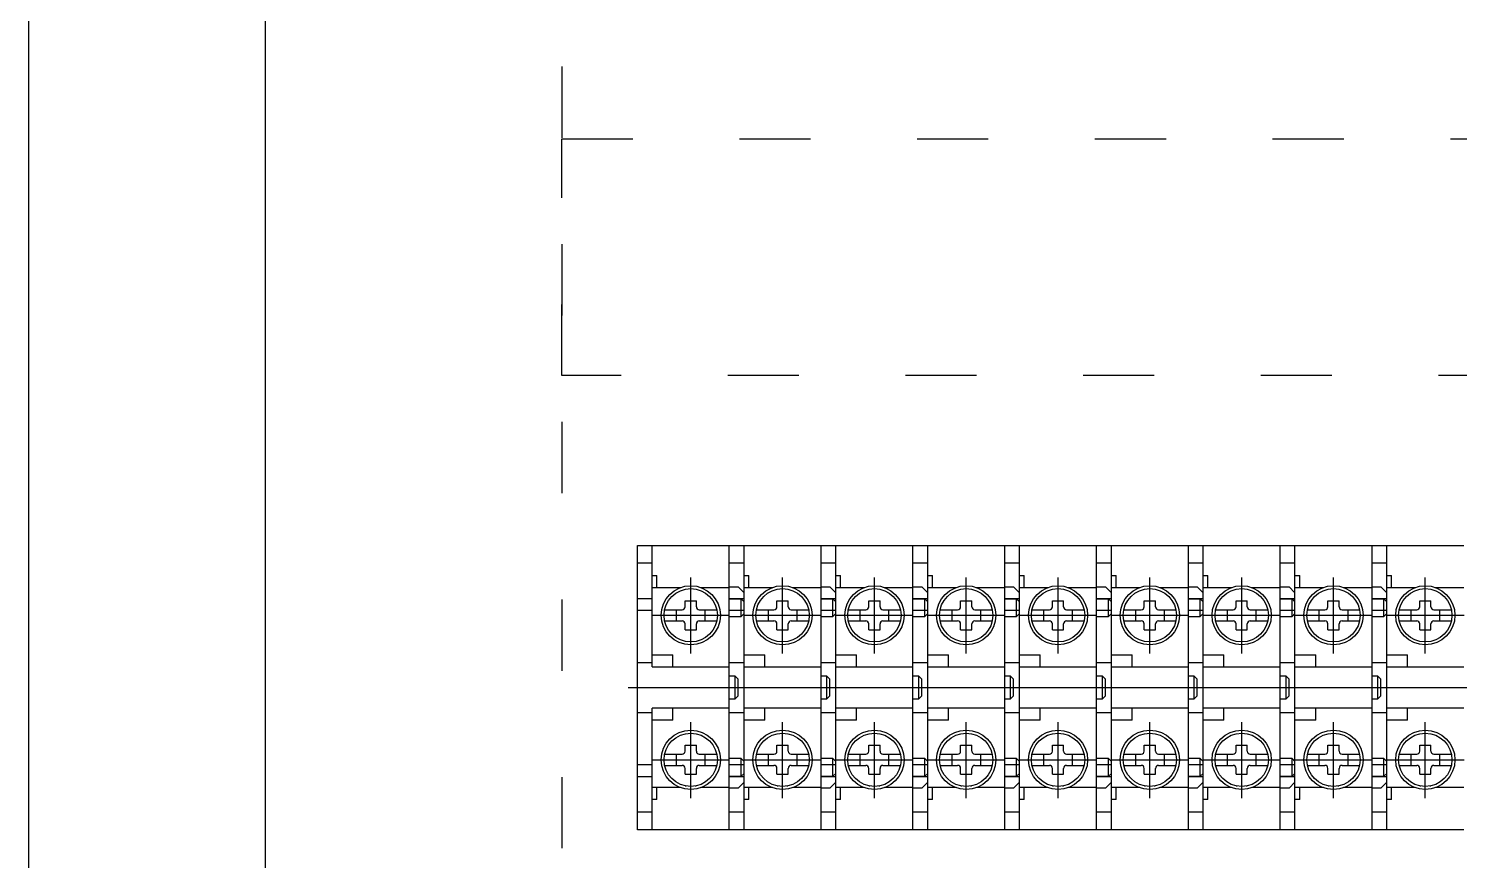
# Model space of a CAD drawing. Header units: millimetres. Extents: x 14879 to 38758, y -20740 to 1136.
# Drawn here: x 35722.1 to 35963.6, y -7664.9 to -7524.4 of the extents above; entities that cross this region are included whole.
import ezdxf

# ---------------------------------------------------------------- set-up
doc = ezdxf.new("R2010")
doc.units = ezdxf.units.MM
doc.linetypes.add('ACAD_ISO03W100', pattern=[30, 12, -18])
doc.linetypes.add('CENTER', pattern=[50.8, 31.75, -6.35, 6.35, -6.35])

msp = doc.modelspace()

# ---------------------------------------------------------------- linework, layer by layer
for p, q in [((35722.11, -5908.36), (35722.11, -7898.36)), ((35762.11, -7858.36), (35762.11, -5948.36))]:
    msp.add_line(p, q)
at = {"color": 3}
for p, q in [((35824.88, -7611.69), (35840.38, -7611.69)), ((35824.88, -7659.69), (35824.88, -7611.69)), ((35827.38, -7632.19), (35827.38, -7611.69)), ((35840.38, -7659.69), (35840.38, -7611.69)), ((35840.38, -7611.69), (35855.88, -7611.69)), ((35840.38, -7659.69), (35840.38, -7611.69)), ((35842.88, -7632.19), (35842.88, -7611.69)), ((35855.88, -7659.69), (35855.88, -7611.69)), ((35855.88, -7611.69), (35871.38, -7611.69)), ((35855.88, -7659.69), (35855.88, -7611.69)), ((35858.38, -7632.19), (35858.38, -7611.69)), ((35871.38, -7659.69), (35871.38, -7611.69)), ((35871.38, -7611.69), (35886.88, -7611.69)), ((35871.38, -7659.69), (35871.38, -7611.69)), ((35873.88, -7632.19), (35873.88, -7611.69)), ((35886.88, -7659.69), (35886.88, -7611.69)), ((35886.88, -7611.69), (35902.38, -7611.69)), ((35886.88, -7659.69), (35886.88, -7611.69)), ((35889.38, -7632.19), (35889.38, -7611.69)), ((35902.38, -7659.69), (35902.38, -7611.69)), ((35902.38, -7611.69), (35917.88, -7611.69)), ((35902.38, -7659.69), (35902.38, -7611.69)), ((35904.88, -7632.19), (35904.88, -7611.69)), ((35917.88, -7659.69), (35917.88, -7611.69)), ((35917.88, -7611.69), (35933.38, -7611.69)), ((35917.88, -7659.69), (35917.88, -7611.69)), ((35920.38, -7632.19), (35920.38, -7611.69)), ((35933.38, -7659.69), (35933.38, -7611.69)), ((35933.38, -7611.69), (35948.88, -7611.69)), ((35933.38, -7659.69), (35933.38, -7611.69)), ((35935.88, -7632.19), (35935.88, -7611.69)), ((35948.88, -7659.69), (35948.88, -7611.69)), ((35948.88, -7611.69), (35964.38, -7611.69)), ((35948.88, -7659.69), (35948.88, -7611.69)), ((35951.38, -7632.19), (35951.38, -7611.69)), ((35827.38, -7614.68), (35824.88, -7614.68)), ((35842.88, -7614.68), (35840.38, -7614.68)), ((35858.38, -7614.68), (35855.88, -7614.68)), ((35873.88, -7614.68), (35871.38, -7614.68)), ((35889.38, -7614.68), (35886.88, -7614.68)), ((35904.88, -7614.68), (35902.38, -7614.68)), ((35920.38, -7614.68), (35917.88, -7614.68)), ((35935.88, -7614.68), (35933.38, -7614.68)), ((35951.38, -7614.68), (35948.88, -7614.68)), ((35827.38, -7616.79), (35828.18, -7616.79)), ((35828.18, -7618.79), (35828.18, -7616.79)), ((35842.88, -7616.79), (35843.68, -7616.79)), ((35843.68, -7618.79), (35843.68, -7616.79)), ((35858.38, -7616.79), (35859.18, -7616.79)), ((35859.18, -7618.79), (35859.18, -7616.79)), ((35873.88, -7616.79), (35874.68, -7616.79)), ((35874.68, -7618.79), (35874.68, -7616.79)), ((35889.38, -7616.79), (35890.18, -7616.79)), ((35890.18, -7618.79), (35890.18, -7616.79)), ((35904.88, -7616.79), (35905.68, -7616.79)), ((35905.68, -7618.79), (35905.68, -7616.79)), ((35920.38, -7616.79), (35921.18, -7616.79)), ((35921.18, -7618.79), (35921.18, -7616.79)), ((35935.88, -7616.79), (35936.68, -7616.79)), ((35936.68, -7618.79), (35936.68, -7616.79)), ((35951.38, -7616.79), (35952.18, -7616.79)), ((35952.18, -7618.79), (35952.18, -7616.79)), ((35827.38, -7618.79), (35832.17, -7618.79)), ((35835.59, -7618.79), (35840.38, -7618.79)), ((35840.38, -7618.69), (35841.88, -7618.69)), ((35842.88, -7619.69), (35841.88, -7618.69)), ((35842.88, -7618.79), (35847.67, -7618.79)), ((35842.88, -7651.69), (35842.88, -7619.69)), ((35851.09, -7618.79), (35855.88, -7618.79)), ((35855.88, -7618.69), (35857.38, -7618.69)), ((35858.38, -7619.69), (35857.38, -7618.69)), ((35858.38, -7618.79), (35863.17, -7618.79)), ((35858.38, -7651.69), (35858.38, -7619.69)), ((35866.59, -7618.79), (35871.38, -7618.79)), ((35871.38, -7618.69), (35872.88, -7618.69)), ((35873.88, -7619.69), (35872.88, -7618.69)), ((35873.88, -7618.79), (35878.67, -7618.79)), ((35873.88, -7651.69), (35873.88, -7619.69)), ((35882.09, -7618.79), (35886.88, -7618.79)), ((35886.88, -7618.69), (35888.38, -7618.69)), ((35889.38, -7619.69), (35888.38, -7618.69)), ((35889.38, -7618.79), (35894.17, -7618.79)), ((35889.38, -7651.69), (35889.38, -7619.69)), ((35897.59, -7618.79), (35902.38, -7618.79)), ((35902.38, -7618.69), (35903.88, -7618.69)), ((35904.88, -7619.69), (35903.88, -7618.69)), ((35904.88, -7618.79), (35909.67, -7618.79)), ((35904.88, -7651.69), (35904.88, -7619.69)), ((35913.09, -7618.79), (35917.88, -7618.79)), ((35917.88, -7618.69), (35919.38, -7618.69)), ((35920.38, -7619.69), (35919.38, -7618.69)), ((35920.38, -7618.79), (35925.17, -7618.79)), ((35920.38, -7651.69), (35920.38, -7619.69)), ((35928.59, -7618.79), (35933.38, -7618.79)), ((35933.38, -7618.69), (35934.88, -7618.69)), ((35935.88, -7619.69), (35934.88, -7618.69)), ((35935.88, -7618.79), (35940.67, -7618.79)), ((35935.88, -7651.69), (35935.88, -7619.69)), ((35944.09, -7618.79), (35948.88, -7618.79)), ((35948.88, -7618.69), (35950.38, -7618.69)), ((35951.38, -7619.69), (35950.38, -7618.69)), ((35951.38, -7618.79), (35956.17, -7618.79)), ((35951.38, -7651.69), (35951.38, -7619.69)), ((35959.59, -7618.79), (35964.38, -7618.79)), ((35827.38, -7620.69), (35824.88, -7620.69)), ((35832.93, -7621.04), (35834.83, -7621.04)), ((35832.93, -7622.04), (35832.93, -7621.04)), ((35834.83, -7622.04), (35834.83, -7621.04)), ((35840.38, -7620.69), (35842.38, -7620.69)), ((35842.88, -7620.69), (35840.38, -7620.69)), ((35842.38, -7623.69), (35842.38, -7620.69)), ((35842.38, -7620.69), (35842.88, -7621.19)), ((35848.43, -7621.04), (35850.33, -7621.04)), ((35848.43, -7622.04), (35848.43, -7621.04)), ((35850.33, -7622.04), (35850.33, -7621.04)), ((35855.88, -7620.69), (35857.88, -7620.69)), ((35858.38, -7620.69), (35855.88, -7620.69)), ((35857.88, -7623.69), (35857.88, -7620.69)), ((35857.88, -7620.69), (35858.38, -7621.19)), ((35863.93, -7621.04), (35865.83, -7621.04)), ((35863.93, -7622.04), (35863.93, -7621.04)), ((35865.83, -7622.04), (35865.83, -7621.04)), ((35871.38, -7620.69), (35873.38, -7620.69)), ((35873.88, -7620.69), (35871.38, -7620.69)), ((35873.38, -7623.69), (35873.38, -7620.69)), ((35873.38, -7620.69), (35873.88, -7621.19)), ((35879.43, -7621.04), (35881.33, -7621.04)), ((35879.43, -7622.04), (35879.43, -7621.04)), ((35881.33, -7622.04), (35881.33, -7621.04)), ((35886.88, -7620.69), (35888.88, -7620.69)), ((35889.38, -7620.69), (35886.88, -7620.69)), ((35888.88, -7623.69), (35888.88, -7620.69)), ((35888.88, -7620.69), (35889.38, -7621.19)), ((35894.93, -7621.04), (35896.83, -7621.04)), ((35894.93, -7622.04), (35894.93, -7621.04)), ((35896.83, -7622.04), (35896.83, -7621.04)), ((35902.38, -7620.69), (35904.38, -7620.69)), ((35904.88, -7620.69), (35902.38, -7620.69)), ((35904.38, -7623.69), (35904.38, -7620.69)), ((35904.38, -7620.69), (35904.88, -7621.19)), ((35910.43, -7621.04), (35912.33, -7621.04)), ((35910.43, -7622.04), (35910.43, -7621.04)), ((35912.33, -7622.04), (35912.33, -7621.04)), ((35917.88, -7620.69), (35919.88, -7620.69)), ((35920.38, -7620.69), (35917.88, -7620.69)), ((35919.88, -7623.69), (35919.88, -7620.69)), ((35919.88, -7620.69), (35920.38, -7621.19)), ((35925.93, -7621.04), (35927.83, -7621.04)), ((35925.93, -7622.04), (35925.93, -7621.04)), ((35927.83, -7622.04), (35927.83, -7621.04)), ((35933.38, -7620.69), (35935.38, -7620.69)), ((35935.88, -7620.69), (35933.38, -7620.69)), ((35935.38, -7623.69), (35935.38, -7620.69)), ((35935.38, -7620.69), (35935.88, -7621.19)), ((35941.43, -7621.04), (35943.33, -7621.04)), ((35941.43, -7622.04), (35941.43, -7621.04)), ((35943.33, -7622.04), (35943.33, -7621.04)), ((35948.88, -7620.69), (35950.88, -7620.69)), ((35951.38, -7620.69), (35948.88, -7620.69)), ((35950.88, -7623.69), (35950.88, -7620.69)), ((35950.88, -7620.69), (35951.38, -7621.19)), ((35956.93, -7621.04), (35958.83, -7621.04)), ((35956.93, -7622.04), (35956.93, -7621.04)), ((35958.83, -7622.04), (35958.83, -7621.04)), ((35827.38, -7622.69), (35824.88, -7622.69)), ((35829.48, -7622.54), (35832.43, -7622.54)), ((35829.48, -7624.44), (35832.43, -7624.44)), ((35831.43, -7622.54), (35831.43, -7624.44)), ((35835.33, -7622.54), (35838.28, -7622.54)), ((35835.33, -7624.44), (35838.28, -7624.44)), ((35836.33, -7624.44), (35836.33, -7622.54)), ((35842.88, -7622.69), (35840.38, -7622.69)), ((35840.38, -7623.69), (35842.38, -7623.69)), ((35842.38, -7623.69), (35842.88, -7623.19)), ((35844.98, -7622.54), (35847.93, -7622.54)), ((35844.98, -7624.44), (35847.93, -7624.44)), ((35846.93, -7622.54), (35846.93, -7624.44)), ((35850.83, -7622.54), (35853.78, -7622.54)), ((35850.83, -7624.44), (35853.78, -7624.44)), ((35851.83, -7624.44), (35851.83, -7622.54)), ((35858.38, -7622.69), (35855.88, -7622.69)), ((35855.88, -7623.69), (35857.88, -7623.69)), ((35857.88, -7623.69), (35858.38, -7623.19)), ((35860.48, -7622.54), (35863.43, -7622.54)), ((35860.48, -7624.44), (35863.43, -7624.44)), ((35862.43, -7622.54), (35862.43, -7624.44)), ((35866.33, -7622.54), (35869.28, -7622.54)), ((35866.33, -7624.44), (35869.28, -7624.44)), ((35867.33, -7624.44), (35867.33, -7622.54)), ((35873.88, -7622.69), (35871.38, -7622.69)), ((35871.38, -7623.69), (35873.38, -7623.69)), ((35873.38, -7623.69), (35873.88, -7623.19)), ((35875.98, -7622.54), (35878.93, -7622.54)), ((35875.98, -7624.44), (35878.93, -7624.44)), ((35877.93, -7622.54), (35877.93, -7624.44)), ((35881.83, -7622.54), (35884.78, -7622.54)), ((35881.83, -7624.44), (35884.78, -7624.44)), ((35882.83, -7624.44), (35882.83, -7622.54)), ((35889.38, -7622.69), (35886.88, -7622.69)), ((35886.88, -7623.69), (35888.88, -7623.69)), ((35888.88, -7623.69), (35889.38, -7623.19)), ((35891.48, -7622.54), (35894.43, -7622.54)), ((35891.48, -7624.44), (35894.43, -7624.44)), ((35893.43, -7622.54), (35893.43, -7624.44)), ((35897.33, -7622.54), (35900.28, -7622.54)), ((35897.33, -7624.44), (35900.28, -7624.44)), ((35898.33, -7624.44), (35898.33, -7622.54)), ((35904.88, -7622.69), (35902.38, -7622.69)), ((35902.38, -7623.69), (35904.38, -7623.69)), ((35904.38, -7623.69), (35904.88, -7623.19)), ((35906.98, -7622.54), (35909.93, -7622.54)), ((35906.98, -7624.44), (35909.93, -7624.44)), ((35908.93, -7622.54), (35908.93, -7624.44)), ((35912.83, -7622.54), (35915.78, -7622.54)), ((35912.83, -7624.44), (35915.78, -7624.44)), ((35913.83, -7624.44), (35913.83, -7622.54)), ((35920.38, -7622.69), (35917.88, -7622.69)), ((35917.88, -7623.69), (35919.88, -7623.69)), ((35919.88, -7623.69), (35920.38, -7623.19)), ((35922.48, -7622.54), (35925.43, -7622.54)), ((35922.48, -7624.44), (35925.43, -7624.44)), ((35924.43, -7622.54), (35924.43, -7624.44)), ((35928.33, -7622.54), (35931.28, -7622.54)), ((35928.33, -7624.44), (35931.28, -7624.44)), ((35929.33, -7624.44), (35929.33, -7622.54)), ((35935.88, -7622.69), (35933.38, -7622.69)), ((35933.38, -7623.69), (35935.38, -7623.69)), ((35935.38, -7623.69), (35935.88, -7623.19)), ((35937.98, -7622.54), (35940.93, -7622.54)), ((35937.98, -7624.44), (35940.93, -7624.44)), ((35939.93, -7622.54), (35939.93, -7624.44)), ((35943.83, -7622.54), (35946.78, -7622.54)), ((35943.83, -7624.44), (35946.78, -7624.44)), ((35944.83, -7624.44), (35944.83, -7622.54)), ((35951.38, -7622.69), (35948.88, -7622.69)), ((35948.88, -7623.69), (35950.88, -7623.69)), ((35950.88, -7623.69), (35951.38, -7623.19)), ((35953.48, -7622.54), (35956.43, -7622.54)), ((35953.48, -7624.44), (35956.43, -7624.44)), ((35955.43, -7622.54), (35955.43, -7624.44)), ((35959.33, -7622.54), (35962.28, -7622.54)), ((35959.33, -7624.44), (35962.28, -7624.44)), ((35960.33, -7624.44), (35960.33, -7622.54)), ((35832.93, -7625.94), (35832.93, -7624.94)), ((35832.93, -7625.94), (35834.83, -7625.94)), ((35834.83, -7625.94), (35834.83, -7624.94)), ((35848.43, -7625.94), (35848.43, -7624.94)), ((35848.43, -7625.94), (35850.33, -7625.94)), ((35850.33, -7625.94), (35850.33, -7624.94)), ((35863.93, -7625.94), (35863.93, -7624.94)), ((35863.93, -7625.94), (35865.83, -7625.94)), ((35865.83, -7625.94), (35865.83, -7624.94)), ((35879.43, -7625.94), (35879.43, -7624.94)), ((35879.43, -7625.94), (35881.33, -7625.94)), ((35881.33, -7625.94), (35881.33, -7624.94)), ((35894.93, -7625.94), (35894.93, -7624.94)), ((35894.93, -7625.94), (35896.83, -7625.94)), ((35896.83, -7625.94), (35896.83, -7624.94)), ((35910.43, -7625.94), (35910.43, -7624.94)), ((35910.43, -7625.94), (35912.33, -7625.94)), ((35912.33, -7625.94), (35912.33, -7624.94)), ((35925.93, -7625.94), (35925.93, -7624.94)), ((35925.93, -7625.94), (35927.83, -7625.94)), ((35927.83, -7625.94), (35927.83, -7624.94)), ((35941.43, -7625.94), (35941.43, -7624.94)), ((35941.43, -7625.94), (35943.33, -7625.94)), ((35943.33, -7625.94), (35943.33, -7624.94)), ((35956.93, -7625.94), (35956.93, -7624.94)), ((35956.93, -7625.94), (35958.83, -7625.94)), ((35958.83, -7625.94), (35958.83, -7624.94)), ((35833.08, -7627.99), (35833.08, -7627.91)), ((35834.68, -7627.91), (35834.68, -7627.99)), ((35848.58, -7627.99), (35848.58, -7627.91)), ((35850.18, -7627.91), (35850.18, -7627.99)), ((35864.08, -7627.99), (35864.08, -7627.91)), ((35865.68, -7627.91), (35865.68, -7627.99)), ((35879.58, -7627.99), (35879.58, -7627.91)), ((35881.18, -7627.91), (35881.18, -7627.99)), ((35895.08, -7627.99), (35895.08, -7627.91)), ((35896.68, -7627.91), (35896.68, -7627.99)), ((35910.58, -7627.99), (35910.58, -7627.91)), ((35912.18, -7627.91), (35912.18, -7627.99)), ((35926.08, -7627.99), (35926.08, -7627.91)), ((35927.68, -7627.91), (35927.68, -7627.99)), ((35941.58, -7627.99), (35941.58, -7627.91)), ((35943.18, -7627.91), (35943.18, -7627.99)), ((35957.08, -7627.99), (35957.08, -7627.91)), ((35958.68, -7627.91), (35958.68, -7627.99)), ((35827.38, -7631.49), (35824.88, -7631.49)), ((35827.38, -7630.19), (35830.88, -7630.19)), ((35830.88, -7632.19), (35830.88, -7630.19)), ((35842.88, -7631.49), (35840.38, -7631.49)), ((35842.88, -7630.19), (35846.38, -7630.19)), ((35846.38, -7632.19), (35846.38, -7630.19)), ((35858.38, -7631.49), (35855.88, -7631.49)), ((35858.38, -7630.19), (35861.88, -7630.19)), ((35861.88, -7632.19), (35861.88, -7630.19)), ((35873.88, -7631.49), (35871.38, -7631.49)), ((35873.88, -7630.19), (35877.38, -7630.19)), ((35877.38, -7632.19), (35877.38, -7630.19)), ((35889.38, -7631.49), (35886.88, -7631.49)), ((35889.38, -7630.19), (35892.88, -7630.19)), ((35892.88, -7632.19), (35892.88, -7630.19)), ((35904.88, -7631.49), (35902.38, -7631.49)), ((35904.88, -7630.19), (35908.38, -7630.19)), ((35908.38, -7632.19), (35908.38, -7630.19)), ((35920.38, -7631.49), (35917.88, -7631.49)), ((35920.38, -7630.19), (35923.88, -7630.19)), ((35923.88, -7632.19), (35923.88, -7630.19)), ((35935.88, -7631.49), (35933.38, -7631.49)), ((35935.88, -7630.19), (35939.38, -7630.19)), ((35939.38, -7632.19), (35939.38, -7630.19)), ((35951.38, -7631.49), (35948.88, -7631.49)), ((35951.38, -7630.19), (35954.88, -7630.19)), ((35954.88, -7632.19), (35954.88, -7630.19)), ((35827.38, -7632.19), (35840.38, -7632.19)), ((35841.38, -7633.79), (35840.38, -7633.79)), ((35841.38, -7637.58), (35841.38, -7633.79)), ((35841.38, -7633.79), (35841.88, -7634.29)), ((35841.88, -7637.08), (35841.88, -7634.29)), ((35842.88, -7632.19), (35855.88, -7632.19)), ((35856.88, -7633.79), (35855.88, -7633.79)), ((35856.88, -7637.58), (35856.88, -7633.79)), ((35856.88, -7633.79), (35857.38, -7634.29)), ((35857.38, -7637.08), (35857.38, -7634.29)), ((35858.38, -7632.19), (35871.38, -7632.19)), ((35872.38, -7633.79), (35871.38, -7633.79)), ((35872.38, -7637.58), (35872.38, -7633.79)), ((35872.38, -7633.79), (35872.88, -7634.29)), ((35872.88, -7637.08), (35872.88, -7634.29)), ((35873.88, -7632.19), (35886.88, -7632.19)), ((35887.88, -7633.79), (35886.88, -7633.79)), ((35887.88, -7637.58), (35887.88, -7633.79)), ((35887.88, -7633.79), (35888.38, -7634.29)), ((35888.38, -7637.08), (35888.38, -7634.29)), ((35889.38, -7632.19), (35902.38, -7632.19)), ((35903.38, -7633.79), (35902.38, -7633.79)), ((35903.38, -7637.58), (35903.38, -7633.79)), ((35903.38, -7633.79), (35903.88, -7634.29)), ((35903.88, -7637.08), (35903.88, -7634.29)), ((35904.88, -7632.19), (35917.88, -7632.19)), ((35918.88, -7633.79), (35917.88, -7633.79)), ((35918.88, -7637.58), (35918.88, -7633.79)), ((35918.88, -7633.79), (35919.38, -7634.29)), ((35919.38, -7637.08), (35919.38, -7634.29)), ((35920.38, -7632.19), (35933.38, -7632.19)), ((35934.38, -7633.79), (35933.38, -7633.79)), ((35934.38, -7637.58), (35934.38, -7633.79)), ((35934.38, -7633.79), (35934.88, -7634.29)), ((35934.88, -7637.08), (35934.88, -7634.29)), ((35935.88, -7632.19), (35948.88, -7632.19)), ((35949.88, -7633.79), (35948.88, -7633.79)), ((35949.88, -7637.58), (35949.88, -7633.79)), ((35949.88, -7633.79), (35950.38, -7634.29)), ((35950.38, -7637.08), (35950.38, -7634.29)), ((35951.38, -7632.19), (35964.38, -7632.19)), ((35840.38, -7637.58), (35841.38, -7637.58)), ((35841.88, -7637.08), (35841.38, -7637.58)), ((35855.88, -7637.58), (35856.88, -7637.58)), ((35857.38, -7637.08), (35856.88, -7637.58)), ((35871.38, -7637.58), (35872.38, -7637.58)), ((35872.88, -7637.08), (35872.38, -7637.58)), ((35886.88, -7637.58), (35887.88, -7637.58)), ((35888.38, -7637.08), (35887.88, -7637.58)), ((35902.38, -7637.58), (35903.38, -7637.58)), ((35903.88, -7637.08), (35903.38, -7637.58)), ((35917.88, -7637.58), (35918.88, -7637.58)), ((35919.38, -7637.08), (35918.88, -7637.58)), ((35933.38, -7637.58), (35934.38, -7637.58)), ((35934.88, -7637.08), (35934.38, -7637.58)), ((35948.88, -7637.58), (35949.88, -7637.58)), ((35950.38, -7637.08), (35949.88, -7637.58)), ((35824.88, -7639.89), (35827.38, -7639.89)), ((35840.38, -7639.19), (35827.38, -7639.19)), ((35827.38, -7659.69), (35827.38, -7639.19)), ((35830.88, -7641.19), (35827.38, -7641.19)), ((35830.88, -7641.19), (35830.88, -7639.19)), ((35840.38, -7639.89), (35842.88, -7639.89)), ((35855.88, -7639.19), (35842.88, -7639.19)), ((35842.88, -7659.69), (35842.88, -7639.19)), ((35846.38, -7641.19), (35842.88, -7641.19)), ((35846.38, -7641.19), (35846.38, -7639.19)), ((35855.88, -7639.89), (35858.38, -7639.89)), ((35871.38, -7639.19), (35858.38, -7639.19)), ((35858.38, -7659.69), (35858.38, -7639.19)), ((35861.88, -7641.19), (35858.38, -7641.19)), ((35861.88, -7641.19), (35861.88, -7639.19)), ((35871.38, -7639.89), (35873.88, -7639.89)), ((35886.88, -7639.19), (35873.88, -7639.19)), ((35873.88, -7659.69), (35873.88, -7639.19)), ((35877.38, -7641.19), (35873.88, -7641.19)), ((35877.38, -7641.19), (35877.38, -7639.19)), ((35886.88, -7639.89), (35889.38, -7639.89)), ((35902.38, -7639.19), (35889.38, -7639.19)), ((35889.38, -7659.69), (35889.38, -7639.19)), ((35892.88, -7641.19), (35889.38, -7641.19)), ((35892.88, -7641.19), (35892.88, -7639.19)), ((35902.38, -7639.89), (35904.88, -7639.89)), ((35917.88, -7639.19), (35904.88, -7639.19)), ((35904.88, -7659.69), (35904.88, -7639.19)), ((35908.38, -7641.19), (35904.88, -7641.19)), ((35908.38, -7641.19), (35908.38, -7639.19)), ((35917.88, -7639.89), (35920.38, -7639.89)), ((35933.38, -7639.19), (35920.38, -7639.19)), ((35920.38, -7659.69), (35920.38, -7639.19)), ((35923.88, -7641.19), (35920.38, -7641.19)), ((35923.88, -7641.19), (35923.88, -7639.19)), ((35933.38, -7639.89), (35935.88, -7639.89)), ((35948.88, -7639.19), (35935.88, -7639.19)), ((35935.88, -7659.69), (35935.88, -7639.19)), ((35939.38, -7641.19), (35935.88, -7641.19)), ((35939.38, -7641.19), (35939.38, -7639.19)), ((35948.88, -7639.89), (35951.38, -7639.89)), ((35964.38, -7639.19), (35951.38, -7639.19)), ((35951.38, -7659.69), (35951.38, -7639.19)), ((35954.88, -7641.19), (35951.38, -7641.19)), ((35954.88, -7641.19), (35954.88, -7639.19)), ((35832.93, -7645.44), (35834.83, -7645.44)), ((35832.93, -7646.44), (35832.93, -7645.44)), ((35834.83, -7646.44), (35834.83, -7645.44)), ((35848.43, -7645.44), (35850.33, -7645.44)), ((35848.43, -7646.44), (35848.43, -7645.44)), ((35850.33, -7646.44), (35850.33, -7645.44)), ((35863.93, -7645.44), (35865.83, -7645.44)), ((35863.93, -7646.44), (35863.93, -7645.44)), ((35865.83, -7646.44), (35865.83, -7645.44)), ((35879.43, -7645.44), (35881.33, -7645.44)), ((35879.43, -7646.44), (35879.43, -7645.44)), ((35881.33, -7646.44), (35881.33, -7645.44)), ((35894.93, -7645.44), (35896.83, -7645.44)), ((35894.93, -7646.44), (35894.93, -7645.44)), ((35896.83, -7646.44), (35896.83, -7645.44)), ((35910.43, -7645.44), (35912.33, -7645.44)), ((35910.43, -7646.44), (35910.43, -7645.44)), ((35912.33, -7646.44), (35912.33, -7645.44)), ((35925.93, -7645.44), (35927.83, -7645.44)), ((35925.93, -7646.44), (35925.93, -7645.44)), ((35927.83, -7646.44), (35927.83, -7645.44)), ((35941.43, -7645.44), (35943.33, -7645.44)), ((35941.43, -7646.44), (35941.43, -7645.44)), ((35943.33, -7646.44), (35943.33, -7645.44)), ((35956.93, -7645.44), (35958.83, -7645.44)), ((35956.93, -7646.44), (35956.93, -7645.44)), ((35958.83, -7646.44), (35958.83, -7645.44)), ((35824.88, -7648.68), (35827.38, -7648.68)), ((35829.48, -7646.94), (35832.43, -7646.94)), ((35831.43, -7646.94), (35831.43, -7648.84)), ((35835.33, -7646.94), (35838.28, -7646.94)), ((35836.33, -7648.84), (35836.33, -7646.94)), ((35842.38, -7647.69), (35840.38, -7647.69)), ((35840.38, -7648.68), (35842.88, -7648.68)), ((35842.88, -7648.18), (35842.38, -7647.68)), ((35842.38, -7650.69), (35842.38, -7647.69)), ((35844.98, -7646.94), (35847.93, -7646.94)), ((35846.93, -7646.94), (35846.93, -7648.84)), ((35850.83, -7646.94), (35853.78, -7646.94)), ((35851.83, -7648.84), (35851.83, -7646.94)), ((35857.88, -7647.69), (35855.88, -7647.69)), ((35855.88, -7648.68), (35858.38, -7648.68)), ((35858.38, -7648.18), (35857.88, -7647.68)), ((35857.88, -7650.69), (35857.88, -7647.69)), ((35860.48, -7646.94), (35863.43, -7646.94)), ((35862.43, -7646.94), (35862.43, -7648.84)), ((35866.33, -7646.94), (35869.28, -7646.94)), ((35867.33, -7648.84), (35867.33, -7646.94)), ((35873.38, -7647.69), (35871.38, -7647.69)), ((35871.38, -7648.68), (35873.88, -7648.68)), ((35873.88, -7648.18), (35873.38, -7647.68)), ((35873.38, -7650.69), (35873.38, -7647.69)), ((35875.98, -7646.94), (35878.93, -7646.94)), ((35877.93, -7646.94), (35877.93, -7648.84)), ((35881.83, -7646.94), (35884.78, -7646.94)), ((35882.83, -7648.84), (35882.83, -7646.94)), ((35888.88, -7647.69), (35886.88, -7647.69)), ((35886.88, -7648.68), (35889.38, -7648.68)), ((35889.38, -7648.18), (35888.88, -7647.68)), ((35888.88, -7650.69), (35888.88, -7647.69)), ((35891.48, -7646.94), (35894.43, -7646.94)), ((35893.43, -7646.94), (35893.43, -7648.84)), ((35897.33, -7646.94), (35900.28, -7646.94)), ((35898.33, -7648.84), (35898.33, -7646.94)), ((35904.38, -7647.69), (35902.38, -7647.69)), ((35902.38, -7648.68), (35904.88, -7648.68)), ((35904.88, -7648.18), (35904.38, -7647.68)), ((35904.38, -7650.69), (35904.38, -7647.69)), ((35906.98, -7646.94), (35909.93, -7646.94)), ((35908.93, -7646.94), (35908.93, -7648.84)), ((35912.83, -7646.94), (35915.78, -7646.94)), ((35913.83, -7648.84), (35913.83, -7646.94)), ((35919.88, -7647.69), (35917.88, -7647.69)), ((35917.88, -7648.68), (35920.38, -7648.68)), ((35920.38, -7648.18), (35919.88, -7647.68)), ((35919.88, -7650.69), (35919.88, -7647.69)), ((35922.48, -7646.94), (35925.43, -7646.94)), ((35924.43, -7646.94), (35924.43, -7648.84)), ((35928.33, -7646.94), (35931.28, -7646.94)), ((35929.33, -7648.84), (35929.33, -7646.94)), ((35935.38, -7647.69), (35933.38, -7647.69)), ((35933.38, -7648.68), (35935.88, -7648.68)), ((35935.88, -7648.18), (35935.38, -7647.68)), ((35935.38, -7650.69), (35935.38, -7647.69)), ((35937.98, -7646.94), (35940.93, -7646.94)), ((35939.93, -7646.94), (35939.93, -7648.84)), ((35943.83, -7646.94), (35946.78, -7646.94)), ((35944.83, -7648.84), (35944.83, -7646.94)), ((35950.88, -7647.69), (35948.88, -7647.69)), ((35948.88, -7648.68), (35951.38, -7648.68)), ((35951.38, -7648.18), (35950.88, -7647.68)), ((35950.88, -7650.69), (35950.88, -7647.69)), ((35953.48, -7646.94), (35956.43, -7646.94)), ((35955.43, -7646.94), (35955.43, -7648.84)), ((35959.33, -7646.94), (35962.28, -7646.94)), ((35960.33, -7648.84), (35960.33, -7646.94)), ((35824.88, -7650.69), (35827.38, -7650.69)), ((35829.48, -7648.84), (35832.43, -7648.84)), ((35832.93, -7650.34), (35832.93, -7649.34)), ((35832.93, -7650.34), (35834.83, -7650.34)), ((35834.83, -7650.34), (35834.83, -7649.34)), ((35835.33, -7648.84), (35838.28, -7648.84)), ((35842.38, -7650.69), (35840.38, -7650.69)), ((35840.38, -7650.69), (35842.88, -7650.69)), ((35842.88, -7650.19), (35842.38, -7650.68)), ((35844.98, -7648.84), (35847.93, -7648.84)), ((35848.43, -7650.34), (35848.43, -7649.34)), ((35848.43, -7650.34), (35850.33, -7650.34)), ((35850.33, -7650.34), (35850.33, -7649.34)), ((35850.83, -7648.84), (35853.78, -7648.84)), ((35857.88, -7650.69), (35855.88, -7650.69)), ((35855.88, -7650.69), (35858.38, -7650.69)), ((35858.38, -7650.19), (35857.88, -7650.68)), ((35860.48, -7648.84), (35863.43, -7648.84)), ((35863.93, -7650.34), (35863.93, -7649.34)), ((35863.93, -7650.34), (35865.83, -7650.34)), ((35865.83, -7650.34), (35865.83, -7649.34)), ((35866.33, -7648.84), (35869.28, -7648.84)), ((35873.38, -7650.69), (35871.38, -7650.69)), ((35871.38, -7650.69), (35873.88, -7650.69)), ((35873.88, -7650.19), (35873.38, -7650.68)), ((35875.98, -7648.84), (35878.93, -7648.84)), ((35879.43, -7650.34), (35879.43, -7649.34)), ((35879.43, -7650.34), (35881.33, -7650.34)), ((35881.33, -7650.34), (35881.33, -7649.34)), ((35881.83, -7648.84), (35884.78, -7648.84)), ((35888.88, -7650.69), (35886.88, -7650.69)), ((35886.88, -7650.69), (35889.38, -7650.69)), ((35889.38, -7650.19), (35888.88, -7650.68)), ((35891.48, -7648.84), (35894.43, -7648.84)), ((35894.93, -7650.34), (35894.93, -7649.34)), ((35894.93, -7650.34), (35896.83, -7650.34)), ((35896.83, -7650.34), (35896.83, -7649.34)), ((35897.33, -7648.84), (35900.28, -7648.84)), ((35904.38, -7650.69), (35902.38, -7650.69)), ((35902.38, -7650.69), (35904.88, -7650.69)), ((35904.88, -7650.19), (35904.38, -7650.68)), ((35906.98, -7648.84), (35909.93, -7648.84)), ((35910.43, -7650.34), (35910.43, -7649.34)), ((35910.43, -7650.34), (35912.33, -7650.34)), ((35912.33, -7650.34), (35912.33, -7649.34)), ((35912.83, -7648.84), (35915.78, -7648.84)), ((35919.88, -7650.69), (35917.88, -7650.69)), ((35917.88, -7650.69), (35920.38, -7650.69)), ((35920.38, -7650.19), (35919.88, -7650.68)), ((35922.48, -7648.84), (35925.43, -7648.84)), ((35925.93, -7650.34), (35925.93, -7649.34)), ((35925.93, -7650.34), (35927.83, -7650.34)), ((35927.83, -7650.34), (35927.83, -7649.34)), ((35928.33, -7648.84), (35931.28, -7648.84)), ((35935.38, -7650.69), (35933.38, -7650.69)), ((35933.38, -7650.69), (35935.88, -7650.69)), ((35935.88, -7650.19), (35935.38, -7650.68)), ((35937.98, -7648.84), (35940.93, -7648.84)), ((35941.43, -7650.34), (35941.43, -7649.34)), ((35941.43, -7650.34), (35943.33, -7650.34)), ((35943.33, -7650.34), (35943.33, -7649.34)), ((35943.83, -7648.84), (35946.78, -7648.84)), ((35950.88, -7650.69), (35948.88, -7650.69)), ((35948.88, -7650.69), (35951.38, -7650.69)), ((35951.38, -7650.19), (35950.88, -7650.68)), ((35953.48, -7648.84), (35956.43, -7648.84)), ((35956.93, -7650.34), (35956.93, -7649.34)), ((35956.93, -7650.34), (35958.83, -7650.34)), ((35958.83, -7650.34), (35958.83, -7649.34)), ((35959.33, -7648.84), (35962.28, -7648.84)), ((35832.17, -7652.59), (35827.38, -7652.59)), ((35828.18, -7654.59), (35828.18, -7652.59)), ((35833.08, -7652.39), (35833.08, -7652.31)), ((35834.68, -7652.31), (35834.68, -7652.39)), ((35840.38, -7652.59), (35835.59, -7652.59)), ((35841.88, -7652.69), (35840.38, -7652.69)), ((35841.88, -7652.68), (35842.88, -7651.68)), ((35847.67, -7652.59), (35842.88, -7652.59)), ((35843.68, -7654.59), (35843.68, -7652.59)), ((35848.58, -7652.39), (35848.58, -7652.31)), ((35850.18, -7652.31), (35850.18, -7652.39)), ((35855.88, -7652.59), (35851.09, -7652.59)), ((35857.38, -7652.69), (35855.88, -7652.69)), ((35857.38, -7652.68), (35858.38, -7651.68)), ((35863.17, -7652.59), (35858.38, -7652.59)), ((35859.18, -7654.59), (35859.18, -7652.59)), ((35864.08, -7652.39), (35864.08, -7652.31)), ((35865.68, -7652.31), (35865.68, -7652.39)), ((35871.38, -7652.59), (35866.59, -7652.59)), ((35872.88, -7652.69), (35871.38, -7652.69)), ((35872.88, -7652.68), (35873.88, -7651.68)), ((35878.67, -7652.59), (35873.88, -7652.59)), ((35874.68, -7654.59), (35874.68, -7652.59)), ((35879.58, -7652.39), (35879.58, -7652.31)), ((35881.18, -7652.31), (35881.18, -7652.39)), ((35886.88, -7652.59), (35882.09, -7652.59)), ((35888.38, -7652.69), (35886.88, -7652.69)), ((35888.38, -7652.68), (35889.38, -7651.68)), ((35894.17, -7652.59), (35889.38, -7652.59)), ((35890.18, -7654.59), (35890.18, -7652.59)), ((35895.08, -7652.39), (35895.08, -7652.31)), ((35896.68, -7652.31), (35896.68, -7652.39)), ((35902.38, -7652.59), (35897.59, -7652.59)), ((35903.88, -7652.69), (35902.38, -7652.69)), ((35903.88, -7652.68), (35904.88, -7651.68)), ((35909.67, -7652.59), (35904.88, -7652.59)), ((35905.68, -7654.59), (35905.68, -7652.59)), ((35910.58, -7652.39), (35910.58, -7652.31)), ((35912.18, -7652.31), (35912.18, -7652.39)), ((35917.88, -7652.59), (35913.09, -7652.59)), ((35919.38, -7652.69), (35917.88, -7652.69)), ((35919.38, -7652.68), (35920.38, -7651.68)), ((35925.17, -7652.59), (35920.38, -7652.59)), ((35921.18, -7654.59), (35921.18, -7652.59)), ((35926.08, -7652.39), (35926.08, -7652.31)), ((35927.68, -7652.31), (35927.68, -7652.39)), ((35933.38, -7652.59), (35928.59, -7652.59)), ((35934.88, -7652.69), (35933.38, -7652.69)), ((35934.88, -7652.68), (35935.88, -7651.68)), ((35940.67, -7652.59), (35935.88, -7652.59)), ((35936.68, -7654.59), (35936.68, -7652.59)), ((35941.58, -7652.39), (35941.58, -7652.31)), ((35943.18, -7652.31), (35943.18, -7652.39)), ((35948.88, -7652.59), (35944.09, -7652.59)), ((35950.38, -7652.69), (35948.88, -7652.69)), ((35950.38, -7652.68), (35951.38, -7651.68)), ((35956.17, -7652.59), (35951.38, -7652.59)), ((35952.18, -7654.59), (35952.18, -7652.59)), ((35957.08, -7652.39), (35957.08, -7652.31)), ((35958.68, -7652.31), (35958.68, -7652.39)), ((35964.38, -7652.59), (35959.59, -7652.59)), ((35828.18, -7654.59), (35827.38, -7654.59)), ((35843.68, -7654.59), (35842.88, -7654.59)), ((35859.18, -7654.59), (35858.38, -7654.59)), ((35874.68, -7654.59), (35873.88, -7654.59)), ((35890.18, -7654.59), (35889.38, -7654.59)), ((35905.68, -7654.59), (35904.88, -7654.59)), ((35921.18, -7654.59), (35920.38, -7654.59)), ((35936.68, -7654.59), (35935.88, -7654.59)), ((35952.18, -7654.59), (35951.38, -7654.59)), ((35824.88, -7656.69), (35827.38, -7656.69)), ((35840.38, -7656.69), (35842.88, -7656.69)), ((35855.88, -7656.69), (35858.38, -7656.69)), ((35871.38, -7656.69), (35873.88, -7656.69)), ((35886.88, -7656.69), (35889.38, -7656.69)), ((35902.38, -7656.69), (35904.88, -7656.69)), ((35917.88, -7656.69), (35920.38, -7656.69)), ((35933.38, -7656.69), (35935.88, -7656.69)), ((35948.88, -7656.69), (35951.38, -7656.69)), ((35840.38, -7659.69), (35824.88, -7659.69)), ((35855.88, -7659.69), (35840.38, -7659.69)), ((35871.38, -7659.69), (35855.88, -7659.69)), ((35886.88, -7659.69), (35871.38, -7659.69)), ((35902.38, -7659.69), (35886.88, -7659.69)), ((35917.88, -7659.69), (35902.38, -7659.69)), ((35933.38, -7659.69), (35917.88, -7659.69)), ((35948.88, -7659.69), (35933.38, -7659.69)), ((35964.38, -7659.69), (35948.88, -7659.69))]:
    msp.add_line(p, q, dxfattribs=at)
at = {"color": 3, "linetype": 'CENTER'}
for p, q in [((35833.88, -7629.95), (35833.88, -7617.13)), ((35849.38, -7629.95), (35849.38, -7617.13)), ((35864.88, -7629.95), (35864.88, -7617.13)), ((35880.38, -7629.95), (35880.38, -7617.13)), ((35895.88, -7629.95), (35895.88, -7617.13)), ((35911.38, -7629.95), (35911.38, -7617.13)), ((35926.88, -7629.95), (35926.88, -7617.13)), ((35942.38, -7629.95), (35942.38, -7617.13)), ((35957.88, -7629.95), (35957.88, -7617.13)), ((35827.43, -7623.49), (35840.44, -7623.49)), ((35842.93, -7623.49), (35855.94, -7623.49)), ((35858.43, -7623.49), (35871.44, -7623.49)), ((35873.93, -7623.49), (35886.94, -7623.49)), ((35889.43, -7623.49), (35902.44, -7623.49)), ((35904.93, -7623.49), (35917.94, -7623.49)), ((35920.43, -7623.49), (35933.44, -7623.49)), ((35935.93, -7623.49), (35948.94, -7623.49)), ((35951.43, -7623.49), (35964.44, -7623.49)), ((35823.34, -7635.69), (35843.65, -7635.69)), ((35838.84, -7635.69), (35859.15, -7635.69)), ((35854.34, -7635.69), (35874.65, -7635.69)), ((35869.84, -7635.69), (35890.15, -7635.69)), ((35885.34, -7635.69), (35905.65, -7635.69)), ((35900.84, -7635.69), (35921.15, -7635.69)), ((35916.34, -7635.69), (35936.65, -7635.69)), ((35931.84, -7635.69), (35952.15, -7635.69)), ((35947.34, -7635.69), (35967.65, -7635.69)), ((35962.84, -7635.69), (35983.15, -7635.69)), ((35833.88, -7654.35), (35833.88, -7641.53)), ((35849.38, -7654.35), (35849.38, -7641.53)), ((35864.88, -7654.35), (35864.88, -7641.53)), ((35880.38, -7654.35), (35880.38, -7641.53)), ((35895.88, -7654.35), (35895.88, -7641.53)), ((35911.38, -7654.35), (35911.38, -7641.53)), ((35926.88, -7654.35), (35926.88, -7641.53)), ((35942.38, -7654.35), (35942.38, -7641.53)), ((35957.88, -7654.35), (35957.88, -7641.53)), ((35827.43, -7647.89), (35840.44, -7647.89)), ((35842.93, -7647.89), (35855.94, -7647.89)), ((35858.43, -7647.89), (35871.44, -7647.89)), ((35873.93, -7647.89), (35886.94, -7647.89)), ((35889.43, -7647.89), (35902.44, -7647.89)), ((35904.93, -7647.89), (35917.94, -7647.89)), ((35920.43, -7647.89), (35933.44, -7647.89)), ((35935.93, -7647.89), (35948.94, -7647.89)), ((35951.43, -7647.89), (35964.44, -7647.89))]:
    msp.add_line(p, q, dxfattribs=at)
at = {"color": 1, "linetype": 'ACAD_ISO03W100'}
for points in [[(35762.11, -6510.84), (35812.11, -6510.84), (35812.11, -7776.75), (35762.11, -7776.75)], [(35812.11, -7583), (35812.11, -7543), (36422.12, -7543), (36422.12, -7583)]]:
    msp.add_lwpolyline(points, close=True, dxfattribs=at)
at = {"color": 3}
for centre, radius in [((35833.88, -7623.49), 5), ((35833.88, -7623.49), 4.5), ((35849.38, -7623.49), 5), ((35849.38, -7623.49), 4.5), ((35864.88, -7623.49), 5), ((35864.88, -7623.49), 4.5), ((35880.38, -7623.49), 5), ((35880.38, -7623.49), 4.5), ((35895.88, -7623.49), 5), ((35895.88, -7623.49), 4.5), ((35911.38, -7623.49), 5), ((35911.38, -7623.49), 4.5), ((35926.88, -7623.49), 5), ((35926.88, -7623.49), 4.5), ((35942.38, -7623.49), 5), ((35942.38, -7623.49), 4.5), ((35957.88, -7623.49), 5), ((35957.88, -7623.49), 4.5), ((35833.88, -7647.89), 5), ((35833.88, -7647.89), 4.5), ((35849.38, -7647.89), 5), ((35849.38, -7647.89), 4.5), ((35864.88, -7647.89), 5), ((35864.88, -7647.89), 4.5), ((35880.38, -7647.89), 5), ((35880.38, -7647.89), 4.5), ((35895.88, -7647.89), 5), ((35895.88, -7647.89), 4.5), ((35911.38, -7647.89), 5), ((35911.38, -7647.89), 4.5), ((35926.88, -7647.89), 5), ((35926.88, -7647.89), 4.5), ((35942.38, -7647.89), 5), ((35942.38, -7647.89), 4.5), ((35957.88, -7647.89), 5), ((35957.88, -7647.89), 4.5)]:
    msp.add_circle(centre, radius, dxfattribs=at)
for centre, start, end in [((35832.43, -7622.04), 270, 0), ((35835.33, -7622.04), 180, 270), ((35847.93, -7622.04), 270, 0), ((35850.83, -7622.04), 180, 270), ((35863.43, -7622.04), 270, 0), ((35866.33, -7622.04), 180, 270), ((35878.93, -7622.04), 270, 0), ((35881.83, -7622.04), 180, 270), ((35894.43, -7622.04), 270, 0), ((35897.33, -7622.04), 180, 270), ((35909.93, -7622.04), 270, 0), ((35912.83, -7622.04), 180, 270), ((35925.43, -7622.04), 270, 0), ((35928.33, -7622.04), 180, 270), ((35940.93, -7622.04), 270, 0), ((35943.83, -7622.04), 180, 270), ((35956.43, -7622.04), 270, 0), ((35959.33, -7622.04), 180, 270), ((35832.43, -7624.94), 0, 90), ((35835.33, -7624.94), 90, 180), ((35847.93, -7624.94), 0, 90), ((35850.83, -7624.94), 90, 180), ((35863.43, -7624.94), 0, 90), ((35866.33, -7624.94), 90, 180), ((35878.93, -7624.94), 0, 90), ((35881.83, -7624.94), 90, 180), ((35894.43, -7624.94), 0, 90), ((35897.33, -7624.94), 90, 180), ((35909.93, -7624.94), 0, 90), ((35912.83, -7624.94), 90, 180), ((35925.43, -7624.94), 0, 90), ((35928.33, -7624.94), 90, 180), ((35940.93, -7624.94), 0, 90), ((35943.83, -7624.94), 90, 180), ((35956.43, -7624.94), 0, 90), ((35959.33, -7624.94), 90, 180), ((35832.43, -7646.44), 270, 0), ((35835.33, -7646.44), 180, 270), ((35847.93, -7646.44), 270, 0), ((35850.83, -7646.44), 180, 270), ((35863.43, -7646.44), 270, 0), ((35866.33, -7646.44), 180, 270), ((35878.93, -7646.44), 270, 0), ((35881.83, -7646.44), 180, 270), ((35894.43, -7646.44), 270, 0), ((35897.33, -7646.44), 180, 270), ((35909.93, -7646.44), 270, 0), ((35912.83, -7646.44), 180, 270), ((35925.43, -7646.44), 270, 0), ((35928.33, -7646.44), 180, 270), ((35940.93, -7646.44), 270, 0), ((35943.83, -7646.44), 180, 270), ((35956.43, -7646.44), 270, 0), ((35959.33, -7646.44), 180, 270), ((35832.43, -7649.34), 0, 90), ((35835.33, -7649.34), 90, 180), ((35847.93, -7649.34), 0, 90), ((35850.83, -7649.34), 90, 180), ((35863.43, -7649.34), 0, 90), ((35866.33, -7649.34), 90, 180), ((35878.93, -7649.34), 0, 90), ((35881.83, -7649.34), 90, 180), ((35894.43, -7649.34), 0, 90), ((35897.33, -7649.34), 90, 180), ((35909.93, -7649.34), 0, 90), ((35912.83, -7649.34), 90, 180), ((35925.43, -7649.34), 0, 90), ((35928.33, -7649.34), 90, 180), ((35940.93, -7649.34), 0, 90), ((35943.83, -7649.34), 90, 180), ((35956.43, -7649.34), 0, 90), ((35959.33, -7649.34), 90, 180)]:
    msp.add_arc(centre, 0.5, start, end, dxfattribs=at)

doc.saveas('drawing.dxf')
